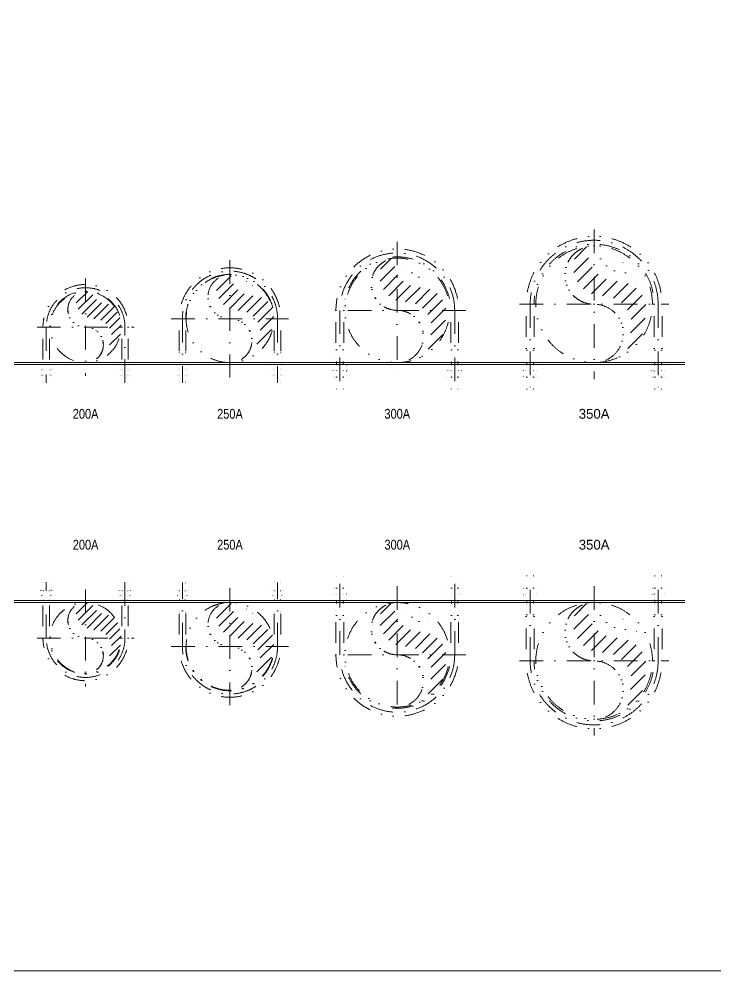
# Model space of a CAD drawing. Extents: x 0 to 90799, y 0 to 77868.
# Drawn here: x 20195 to 22320, y 7321 to 10222 of the extents above; entities that cross this region are included whole.
import ezdxf
from ezdxf.enums import TextEntityAlignment as Align

# ---------------------------------------------------------------- set-up
doc = ezdxf.new("R2010")
doc.units = 0
doc.header["$LTSCALE"] = 30
doc.header["$MEASUREMENT"] = 0
doc.linetypes.add('DGN Style 4', pattern=[4.8, 2.4, -1.2, 0, -1.2])
doc.linetypes.add('DGN Style 6', pattern=[5.7, 0, -1.2, 2.1, -1.2, 0, -1.2])
for name, color, linetype, lineweight in [('L(c)', 1, 'DGN Style 4', 5), ('L(line)', 7, 'Continuous', 5), ('L(txt)', 2, 'Continuous', 13), ('m_a2', 6, 'DGN Style 6', 5)]:
    doc.layers.add(name, color=color, linetype=linetype, lineweight=lineweight)
doc.styles.add('Style-ENGINEERING', font='ENGINEERING.shx')

# ---------------------------------------------------------------- blocks, each defined once
blk = doc.blocks.new('*U850')
for p, q in [((-80.9, 33.9), (-21, 93.8)), ((-74.8, 14.5), (1, 90.3)), ((-74.8, 65.4), (-52.7, 87.6)), ((-63.7, 0.1), (19.5, 83.4)), ((-48.3, -9.9), (35.6, 74)), ((-27.1, -14.2), (49.4, 62.3)), ((-6, -18.5), (61, 48.5)), ((9.5, -28.5), (70.4, 32.5)), ((20.6, -42.8), (77.3, 13.9)), ((26.6, -62.3), (80.9, -8)), ((20.5, -93.8), (78.9, -35.4))]:
    blk.add_line(p, q)
blk = doc.blocks.new('*U849')
blk.add_circle((0, 0), 108.2)
for centre, start, end in [((0, 54.1), 89.9989, 270.0011), ((0, -54.1), 270.0011, 89.9989)]:
    blk.add_arc(centre, 54.1, start, end)
blk.add_blockref('*U850', (27.1, 14.2))
blk = doc.blocks.new('*U852')
for p, q in [((-130, 20), (-130, -94.2)), ((-110, 20), (-110, -94.2)), ((110, 20), (110, -94.2)), ((130, 20), (130, -94.2)), ((-130, -57.4), (-128.5, -60)), ((-110, -57.4), (-111.5, -60)), ((110, -57.4), (111.5, -60)), ((130, -57.4), (128.5, -60)), ((-130, -60), (-110, -60)), ((-128.5, -60), (-128.5, -88.6)), ((-128.5, -69.2), (-128.5, -94.2)), ((-111.5, -60), (-111.5, -94.2)), ((130, -60), (110, -60)), ((111.5, -60), (111.5, -94.2)), ((128.5, -60), (128.5, -88.6)), ((128.5, -69.2), (128.5, -94.2)), ((-134.5, -94.2), (-137.3, -95.8)), ((-137.3, -95.8), (-137.3, -108.5)), ((-134.5, -110.2), (-137.3, -108.5)), ((-134.5, -110.2), (-137.3, -111.8)), ((-137.3, -124.5), (-137.3, -111.8)), ((-134.5, -94.2), (-105.5, -94.2)), ((-134.5, -110.2), (-105.5, -110.2)), ((-128.7, -97), (-128.7, -107.4)), ((-128.7, -123.4), (-128.7, -113)), ((-111.3, -97), (-111.3, -107.4)), ((-111.3, -123.4), (-111.3, -113)), ((-105.5, -94.2), (-102.7, -95.8)), ((-105.5, -110.2), (-102.7, -108.5)), ((-105.5, -110.2), (-102.7, -111.8)), ((-102.7, -95.8), (-102.7, -108.5)), ((-102.7, -124.5), (-102.7, -111.8)), ((105.5, -94.2), (102.7, -95.8)), ((102.7, -95.8), (102.7, -108.5)), ((105.5, -110.2), (102.7, -108.5)), ((105.5, -110.2), (102.7, -111.8)), ((102.7, -124.5), (102.7, -111.8)), ((134.5, -94.2), (105.5, -94.2)), ((134.5, -110.2), (105.5, -110.2)), ((111.3, -97), (111.3, -107.4)), ((111.3, -123.4), (111.3, -113)), ((128.7, -97), (128.7, -107.4)), ((128.7, -123.4), (128.7, -113)), ((134.5, -94.2), (137.3, -95.8)), ((134.5, -110.2), (137.3, -108.5)), ((134.5, -110.2), (137.3, -111.8)), ((137.3, -95.8), (137.3, -108.5)), ((137.3, -124.5), (137.3, -111.8)), ((-134.5, -126.2), (-137.3, -124.5)), ((-134.5, -126.2), (-105.5, -126.2)), ((-130, -126.2), (-130, -148.4)), ((-128.5, -126.2), (-128.5, -150)), ((-111.5, -126.2), (-111.5, -150)), ((-110, -126.2), (-110, -148.4)), ((-105.5, -126.2), (-102.7, -124.5)), ((105.5, -126.2), (102.7, -124.5)), ((134.5, -126.2), (105.5, -126.2)), ((110, -126.2), (110, -148.4)), ((111.5, -126.2), (111.5, -150)), ((128.5, -126.2), (128.5, -150)), ((130, -126.2), (130, -148.4)), ((134.5, -126.2), (137.3, -124.5)), ((-130, -148.4), (-128.5, -150)), ((-130, -148.4), (-110, -148.4)), ((-128.5, -150), (-111.5, -150)), ((-110, -148.4), (-111.5, -150)), ((110, -148.4), (111.5, -150)), ((130, -148.4), (110, -148.4)), ((128.5, -150), (111.5, -150)), ((130, -148.4), (128.5, -150))]:
    blk.add_line(p, q)
for centre, radius, start, end in [((0, 20), 130, 0, 180), ((0, 20), 110, 0, 180), ((-133, -98.9), 4.75, 24.224, 90), ((-133, -105.4), 4.75, 270, 335.776), ((-133, -114.9), 4.75, 24.224, 90), ((-120, -108.9), 14.8, 54.1663, 125.8337), ((-120, -95.4), 14.8, 234.1663, 305.8337), ((-120, -124.9), 14.8, 54.1663, 125.8337), ((-107, -98.9), 4.75, 90, 155.776), ((-107, -105.4), 4.75, 204.224, 270), ((-107, -114.9), 4.75, 90, 155.776), ((107, -98.9), 4.75, 24.224, 90), ((107, -105.4), 4.75, 270, 335.776), ((107, -114.9), 4.75, 24.224, 90), ((120, -108.9), 14.8, 54.1663, 125.8337), ((120, -95.4), 14.8, 234.1663, 305.8337), ((120, -124.9), 14.8, 54.1663, 125.8337), ((133, -98.9), 4.75, 90, 155.776), ((133, -105.4), 4.75, 204.224, 270), ((133, -114.9), 4.75, 90, 155.776), ((-133, -121.4), 4.75, 270, 335.776), ((-120, -111.4), 14.8, 234.1663, 305.8337), ((-107, -121.4), 4.75, 204.224, 270), ((107, -121.4), 4.75, 270, 335.776), ((120, -111.4), 14.8, 234.1663, 305.8337), ((133, -121.4), 4.75, 204.224, 270)]:
    blk.add_arc(centre, radius, start, end)
blk = doc.blocks.new('*U851')
at = {"layer": 'L(c)'}
for p, q in [((-120, 20), (-120, -150)), ((120, -150), (120, 19))]:
    blk.add_line(p, q, dxfattribs=at)
blk.add_arc((0, 20), 120, 359.5288, 180, dxfattribs=at)
at = {"layer": 'm_a2'}
blk.add_blockref('*U852', (0, 0), dxfattribs=at)
blk = doc.blocks.new('*U848')
at = {"layer": 'L(c)'}
for p, q in [((0, 159.1), (0, -137.2)), ((-148.1, 10.9), (148.2, 10.9))]:
    blk.add_line(p, q, dxfattribs=at)
at = {"layer": 'm_a2'}
for name, p in [('*U851', (0, -9.1)), ('*U849', (0, 10.9))]:
    blk.add_blockref(name, p, dxfattribs=at)
blk = doc.blocks.new('*U855')
for p, q in [((-100.1, 45.3), (-27.2, 118.1)), ((-92.9, 20.6), (0.4, 113.9)), ((-90, 87.2), (-69.3, 107.9)), ((-79.1, 2.5), (23.7, 105.4)), ((-59.9, -10), (43.8, 93.6)), ((-33.5, -15.5), (61, 79.1)), ((-7.1, -20.9), (75.6, 61.8)), ((12.1, -33.5), (87.4, 41.7)), ((25.9, -51.6), (95.8, 18.4)), ((33.1, -76.2), (100.1, -9.2)), ((23, -118.1), (97.1, -43.9))]:
    blk.add_line(p, q)
blk = doc.blocks.new('*U854')
blk.add_line((-0.2, 133.7), (0, 133.7))
blk.add_circle((0, 0), 133.7)
for centre, start, end in [((0, 66.8), 89.9989, 270.0011), ((0, -66.9), 270.0011, 89.9989)]:
    blk.add_arc(centre, 66.8, start, end)
blk.add_blockref('*U855', (33.5, 15.5))
blk = doc.blocks.new('*U857')
for p, q in [((-0.2, 153.7), (0, 153.7)), ((-155, 20), (-155, -119.7)), ((-135, 20), (-135, -119.7)), ((135, 20), (135, -119.7)), ((155, 20), (155, -119.7)), ((-155, -82.4), (-153.5, -85)), ((-155, -85), (-135, -85)), ((-153.5, -85), (-153.5, -119.7)), ((-135, -82.4), (-136.5, -85)), ((-136.5, -85), (-136.5, -119.7)), ((135, -82.4), (136.5, -85)), ((155, -85), (135, -85)), ((136.5, -85), (136.5, -119.7)), ((155, -82.4), (153.5, -85)), ((153.5, -85), (153.5, -119.7)), ((-159.5, -119.7), (-162.3, -121.3)), ((-162.3, -121.3), (-162.3, -134.1)), ((-159.5, -135.7), (-162.3, -134.1)), ((-159.5, -135.7), (-162.3, -137.3)), ((-162.3, -150.1), (-162.3, -137.3)), ((-159.5, -119.7), (-130.5, -119.7)), ((-159.5, -135.7), (-130.5, -135.7)), ((-153.7, -122.5), (-153.7, -132.9)), ((-153.7, -148.9), (-153.7, -138.5)), ((-136.3, -122.5), (-136.3, -132.9)), ((-136.3, -148.9), (-136.3, -138.5)), ((-130.5, -119.7), (-127.7, -121.3)), ((-130.5, -135.7), (-127.7, -134.1)), ((-130.5, -135.7), (-127.7, -137.3)), ((-127.7, -121.3), (-127.7, -134.1)), ((-127.7, -150.1), (-127.7, -137.3)), ((130.5, -119.7), (127.7, -121.3)), ((127.7, -121.3), (127.7, -134.1)), ((130.5, -135.7), (127.7, -134.1)), ((130.5, -135.7), (127.7, -137.3)), ((127.7, -150.1), (127.7, -137.3)), ((159.5, -119.7), (130.5, -119.7)), ((159.5, -135.7), (130.5, -135.7)), ((136.3, -122.5), (136.3, -132.9)), ((136.3, -148.9), (136.3, -138.5)), ((153.7, -122.5), (153.7, -132.9)), ((153.7, -148.9), (153.7, -138.5)), ((159.5, -119.7), (162.3, -121.3)), ((159.5, -135.7), (162.3, -134.1)), ((159.5, -135.7), (162.3, -137.3)), ((162.3, -121.3), (162.3, -134.1)), ((162.3, -150.1), (162.3, -137.3)), ((-159.5, -151.7), (-162.3, -150.1)), ((-159.5, -151.7), (-130.5, -151.7)), ((-155, -151.7), (-155, -173.4)), ((-155, -173.4), (-135, -173.4)), ((-155, -173.4), (-153.4, -175)), ((-153.5, -151.7), (-153.5, -174.9)), ((-135, -173.4), (-136.6, -175)), ((-136.5, -151.7), (-136.5, -174.9)), ((-135, -151.7), (-135, -173.4)), ((-130.5, -151.7), (-127.7, -150.1)), ((130.5, -151.7), (127.7, -150.1)), ((159.5, -151.7), (130.5, -151.7)), ((135, -151.7), (135, -173.4)), ((155, -173.4), (135, -173.4)), ((135, -173.4), (136.6, -175)), ((136.5, -151.7), (136.5, -174.9)), ((155, -173.4), (153.4, -175)), ((153.5, -151.7), (153.5, -174.9)), ((155, -151.7), (155, -173.4)), ((159.5, -151.7), (162.3, -150.1)), ((-153.4, -175), (-136.6, -175)), ((153.4, -175), (136.6, -175))]:
    blk.add_line(p, q)
for centre, radius, start, end in [((0, 20), 155, 0, 180), ((0, 20), 135, 0, 180), ((-158, -124.5), 4.75, 24.224, 90), ((-158, -131), 4.75, 270, 335.776), ((-158, -140.5), 4.75, 24.224, 90), ((-145, -134.5), 14.8, 54.1663, 125.8337), ((-145, -120.9), 14.8, 234.1663, 305.8337), ((-145, -150.5), 14.8, 54.1663, 125.8337), ((-132, -124.5), 4.75, 90, 155.776), ((-132, -131), 4.75, 204.224, 270), ((-132, -140.5), 4.75, 90, 155.776), ((132, -124.5), 4.75, 24.224, 90), ((132, -131), 4.75, 270, 335.776), ((132, -140.5), 4.75, 24.224, 90), ((145, -134.5), 14.8, 54.1663, 125.8337), ((145, -120.9), 14.8, 234.1663, 305.8337), ((145, -150.5), 14.8, 54.1663, 125.8337), ((158, -124.5), 4.75, 90, 155.776), ((158, -131), 4.75, 204.224, 270), ((158, -140.5), 4.75, 90, 155.776), ((-158, -147), 4.75, 270, 335.776), ((-145, -136.9), 14.8, 234.1663, 305.8337), ((-132, -147), 4.75, 204.224, 270), ((132, -147), 4.75, 270, 335.776), ((145, -136.9), 14.8, 234.1663, 305.8337), ((158, -147), 4.75, 204.224, 270)]:
    blk.add_arc(centre, radius, start, end)
blk = doc.blocks.new('*U856')
at = {"layer": 'L(c)'}
for p, q in [((-145, 20), (-145, -175)), ((145, 20), (145, -175))]:
    blk.add_line(p, q, dxfattribs=at)
blk.add_arc((0, 20), 145, 0, 180, dxfattribs=at)
at = {"layer": 'm_a2'}
blk.add_blockref('*U857', (0, 0), dxfattribs=at)
blk = doc.blocks.new('*U853')
at = {"layer": 'L(c)'}
for p, q in [((0, 186.9), (0, -170.5)), ((-178.7, 8.2), (178.7, 8.2))]:
    blk.add_line(p, q, dxfattribs=at)
at = {"layer": 'm_a2'}
for name, p in [('*U856', (0, -11.8)), ('*U854', (0, 8.2))]:
    blk.add_blockref(name, p, dxfattribs=at)
blk = doc.blocks.new('*U860')
for p, q in [((-118.2, 56.2), (-23.3, 151.1)), ((-117.2, 92.5), (-60.3, 149.4)), ((-108.1, 30.9), (6.1, 145.1)), ((-91.9, 11.8), (31.4, 135)), ((-69.8, -1.5), (53.3, 121.7)), ((-40.2, -7.2), (72.4, 105.4)), ((-10.6, -13), (88.7, 86.3)), ((11.5, -26.3), (102.1, 64.3)), ((27.8, -45.3), (112.2, 39.1)), ((37.8, -70.7), (118.2, 9.7)), ((36.9, -107), (118, -25.8)), ((28.1, -151.1), (103.7, -75.5))]:
    blk.add_line(p, q)
blk = doc.blocks.new('*U859')
blk.add_line((0, 159.2), (2, 159.2))
blk.add_circle((0, 0), 159.2)
for centre, start, end in [((0, 79.6), 89.9989, 270.0011), ((0, -79.6), 270.0011, 89.9989)]:
    blk.add_arc(centre, 79.6, start, end)
blk.add_blockref('*U860', (40.2, 7.2))
blk = doc.blocks.new('*U862')
for p, q in [((0, 185.7), (2, 185.7)), ((-187, 26.5), (-187, -138.8)), ((-163, 26.5), (-163, -138.8)), ((163, 26.5), (163, -138.8)), ((187, 26.5), (187, -138.8)), ((-185, -93.5), (-187, -90.5)), ((-163, -93.5), (-187, -93.5)), ((-185, -93.5), (-185, -138.8)), ((-165, -93.5), (-163, -90.5)), ((-165, -93.5), (-165, -138.8)), ((165, -93.5), (163, -90.5)), ((163, -93.5), (187, -93.5)), ((165, -93.5), (165, -138.8)), ((185, -93.5), (187, -90.5)), ((185, -93.5), (185, -138.8)), ((-195.8, -156.3), (-195.8, -140.3)), ((-190.6, -138.8), (-159.4, -138.8)), ((-185.4, -156.3), (-185.4, -140.3)), ((-164.6, -156.3), (-164.6, -140.3)), ((-154.2, -156.3), (-154.2, -140.3)), ((154.2, -156.3), (154.2, -140.3)), ((190.6, -138.8), (159.4, -138.8)), ((164.6, -156.3), (164.6, -140.3)), ((185.4, -156.3), (185.4, -140.3)), ((195.8, -156.3), (195.8, -140.3)), ((-195.8, -175.3), (-195.8, -159.3)), ((-190.6, -157.8), (-159.4, -157.8)), ((-190.6, -157.8), (-159.4, -157.8)), ((-185.4, -175.3), (-185.4, -159.3)), ((-164.6, -175.3), (-164.6, -159.3)), ((-154.2, -175.3), (-154.2, -159.3)), ((154.2, -175.3), (154.2, -159.3)), ((190.6, -157.8), (159.4, -157.8)), ((190.6, -157.8), (159.4, -157.8)), ((164.6, -175.3), (164.6, -159.3)), ((185.4, -175.3), (185.4, -159.3)), ((195.8, -175.3), (195.8, -159.3)), ((-190.6, -176.8), (-159.4, -176.8)), ((-187, -176.8), (-187, -211)), ((-185, -176.8), (-185, -213.5)), ((-165, -176.8), (-165, -213.5)), ((-163, -176.8), (-163, -211)), ((190.6, -176.8), (159.4, -176.8)), ((163, -176.8), (163, -211)), ((165, -176.8), (165, -213.5)), ((185, -176.8), (185, -213.5)), ((187, -176.8), (187, -211)), ((-163, -211), (-187, -211)), ((-185, -213.5), (-187, -211)), ((-165, -213.5), (-185, -213.5)), ((-165, -213.5), (-163, -211)), ((163, -211), (187, -211)), ((165, -213.5), (163, -211)), ((165, -213.5), (185, -213.5)), ((185, -213.5), (187, -211))]:
    blk.add_line(p, q)
for centre, radius, start, end in [((0, 26.5), 187, 359.997, 180), ((0, 26.5), 163, 359.997, 180), ((-190.6, -148.5), 9.75, 57.7958, 122.2042), ((-175, -175.5), 36.7, 73.5736, 106.4264), ((-159.4, -148.5), 9.75, 57.7958, 122.2042), ((159.4, -148.5), 9.75, 57.7958, 122.2042), ((175, -175.5), 36.7, 73.5736, 106.4264), ((190.6, -148.5), 9.75, 57.7958, 122.2042), ((-190.6, -148), 9.75, 237.7958, 302.2042), ((-190.6, -167.5), 9.75, 57.7958, 122.2042), ((-175, -121), 36.7, 253.5736, 286.4264), ((-175, -194.5), 36.7, 73.5736, 106.4264), ((-159.4, -148), 9.75, 237.7958, 302.2042), ((-159.4, -167.5), 9.75, 57.7958, 122.2042), ((159.4, -148), 9.75, 237.7958, 302.2042), ((159.4, -167.5), 9.75, 57.7958, 122.2042), ((175, -121), 36.7, 253.5736, 286.4264), ((175, -194.5), 36.7, 73.5736, 106.4264), ((190.6, -148), 9.75, 237.7958, 302.2042), ((190.6, -167.5), 9.75, 57.7958, 122.2042), ((-190.6, -167), 9.75, 237.7958, 302.2042), ((-175, -140), 36.7, 253.5736, 286.4264), ((-159.4, -167), 9.75, 237.7958, 302.2042), ((159.4, -167), 9.75, 237.7958, 302.2042), ((175, -140), 36.7, 253.5736, 286.4264), ((190.6, -167), 9.75, 237.7958, 302.2042)]:
    blk.add_arc(centre, radius, start, end)
blk = doc.blocks.new('*U861')
at = {"layer": 'L(c)'}
for p, q in [((-175, 26.5), (-175, -213.5)), ((175, 26.5), (175, -213.5))]:
    blk.add_line(p, q, dxfattribs=at)
blk.add_arc((0, 26.5), 175, 359.997, 180, dxfattribs=at)
at = {"layer": 'm_a2'}
blk.add_blockref('*U862', (0, 0), dxfattribs=at)
blk = doc.blocks.new('*U858')
at = {"layer": 'L(c)'}
for p, q in [((0, 224.6), (0, -193.9)), ((209.3, 15.4), (-209.2, 15.4))]:
    blk.add_line(p, q, dxfattribs=at)
at = {"layer": 'm_a2'}
for name, p in [('*U861', (0, -11.1)), ('*U859', (0, 15.4))]:
    blk.add_blockref(name, p, dxfattribs=at)
blk = doc.blocks.new('*U865')
for p, q in [((-132, 62.8), (-26.4, 168.4)), ((-130.6, 103.8), (-68.1, 166.3)), ((-120.9, 34.3), (6.6, 161.8)), ((-102.7, 12.9), (34.9, 150.5)), ((-78, -2), (59.5, 135.5)), ((-44.9, -8.4), (80.9, 117.3)), ((-11.7, -14.9), (99.1, 95.9)), ((13, -29.8), (114.1, 71.3)), ((31.2, -51.2), (125.4, 43)), ((42.3, -79.7), (132, 10)), ((40.9, -120.6), (131.6, -29.9)), ((32.8, -168.4), (115.1, -86.1))]:
    blk.add_line(p, q)
blk = doc.blocks.new('*U864')
blk.add_circle((0, 0), 177.8)
for centre, start, end in [((0, 88.9), 89.9989, 270.0011), ((0, -88.9), 270.0011, 89.9989)]:
    blk.add_arc(centre, 88.9, start, end)
blk.add_blockref('*U865', (44.9, 8.4))
blk = doc.blocks.new('*U867')
for p, q in [((-207, 26.5), (-207, -157.3)), ((-183, 26.5), (-183, -157.3)), ((183, 26.5), (183, -157.3)), ((207, 26.5), (207, -157.3)), ((-205, -113.5), (-207, -110.5)), ((-183, -113.5), (-207, -113.5)), ((-205, -113.5), (-205, -157.3)), ((-185, -113.5), (-183, -110.5)), ((-185, -113.5), (-185, -157.3)), ((185, -113.5), (183, -110.5)), ((183, -113.5), (207, -113.5)), ((185, -113.5), (185, -157.3)), ((205, -113.5), (207, -110.5)), ((205, -113.5), (205, -157.3)), ((-215.8, -174.8), (-215.8, -158.8)), ((-210.6, -157.3), (-179.4, -157.3)), ((-205.4, -174.8), (-205.4, -158.8)), ((-184.6, -174.8), (-184.6, -158.8)), ((-174.2, -174.8), (-174.2, -158.8)), ((174.2, -174.8), (174.2, -158.8)), ((179.4, -157.3), (210.6, -157.3)), ((184.6, -174.8), (184.6, -158.8)), ((205.4, -174.8), (205.4, -158.8)), ((215.8, -174.8), (215.8, -158.8)), ((-215.8, -193.8), (-215.8, -177.8)), ((-210.6, -176.3), (-179.4, -176.3)), ((-210.6, -176.3), (-179.4, -176.3)), ((-210.6, -195.3), (-179.4, -195.3)), ((-207, -195.3), (-207, -231)), ((-205.4, -193.8), (-205.4, -177.8)), ((-205, -195.3), (-205, -233.5)), ((-185, -195.3), (-185, -233.5)), ((-184.6, -193.8), (-184.6, -177.8)), ((-183, -195.3), (-183, -231)), ((-174.2, -193.8), (-174.2, -177.8)), ((174.2, -193.8), (174.2, -177.8)), ((179.4, -176.3), (210.6, -176.3)), ((179.4, -176.3), (210.6, -176.3)), ((179.4, -195.3), (210.6, -195.3)), ((183, -195.3), (183, -231)), ((184.6, -193.8), (184.6, -177.8)), ((185, -195.3), (185, -233.5)), ((205, -195.3), (205, -233.5)), ((205.4, -193.8), (205.4, -177.8)), ((207, -195.3), (207, -231)), ((215.8, -193.8), (215.8, -177.8)), ((-183, -231), (-207, -231)), ((-205, -233.5), (-207, -231)), ((-185, -233.5), (-183, -231)), ((183, -231), (207, -231)), ((185, -233.5), (183, -231)), ((205, -233.5), (207, -231)), ((-185, -233.5), (-205, -233.5)), ((185, -233.5), (205, -233.5))]:
    blk.add_line(p, q)
for centre, radius, start, end in [((0, 26.5), 207, 0, 180), ((0, 26.5), 183, 0, 180), ((-210.6, -167.1), 9.75, 57.7958, 122.2042), ((-195, -194.1), 36.7, 73.5736, 106.4264), ((-179.4, -167.1), 9.75, 57.7958, 122.2042), ((179.4, -167.1), 9.75, 57.7958, 122.2042), ((195, -194.1), 36.7, 73.5736, 106.4264), ((210.6, -167.1), 9.75, 57.7958, 122.2042), ((-210.6, -166.6), 9.75, 237.7958, 302.2042), ((-210.6, -186.1), 9.75, 57.7958, 122.2042), ((-210.6, -185.6), 9.75, 237.7958, 302.2042), ((-195, -139.6), 36.7, 253.5736, 286.4264), ((-195, -213.1), 36.7, 73.5736, 106.4264), ((-195, -158.6), 36.7, 253.5736, 286.4264), ((-179.4, -166.6), 9.75, 237.7958, 302.2042), ((-179.4, -186.1), 9.75, 57.7958, 122.2042), ((-179.4, -185.6), 9.75, 237.7958, 302.2042), ((179.4, -166.6), 9.75, 237.7958, 302.2042), ((179.4, -186.1), 9.75, 57.7958, 122.2042), ((179.4, -185.6), 9.75, 237.7958, 302.2042), ((195, -139.6), 36.7, 253.5736, 286.4264), ((195, -213.1), 36.7, 73.5736, 106.4264), ((195, -158.6), 36.7, 253.5736, 286.4264), ((210.6, -166.6), 9.75, 237.7958, 302.2042), ((210.6, -186.1), 9.75, 57.7958, 122.2042), ((210.6, -185.6), 9.75, 237.7958, 302.2042)]:
    blk.add_arc(centre, radius, start, end)
blk = doc.blocks.new('*U866')
at = {"layer": 'L(c)'}
for p, q in [((-195, 26.5), (-195, -233.5)), ((195, 26.5), (195, -233.5))]:
    blk.add_line(p, q, dxfattribs=at)
blk.add_arc((0, 26.5), 195, 0, 180, dxfattribs=at)
at = {"layer": 'm_a2'}
blk.add_blockref('*U867', (0, 0), dxfattribs=at)
blk = doc.blocks.new('*U863')
at = {"layer": 'L(c)'}
for p, q in [((0, 243.9), (0, -211.7)), ((-227.8, 16.1), (227.8, 16.1))]:
    blk.add_line(p, q, dxfattribs=at)
at = {"layer": 'm_a2'}
for name, p in [('*U866', (0, -10.4)), ('*U864', (0, 16.1))]:
    blk.add_blockref(name, p, dxfattribs=at)
blk = doc.blocks.new('*U1557')
for p, q in [((-80.9, 33.9), (-21, 93.8)), ((-74.8, 14.5), (1, 90.3)), ((-74.8, 65.4), (-52.7, 87.6)), ((-63.7, 0.1), (19.5, 83.4)), ((-48.3, -9.9), (35.6, 74)), ((-27.1, -14.2), (49.4, 62.3)), ((-6, -18.5), (61, 48.5)), ((9.5, -28.5), (70.4, 32.5)), ((20.6, -42.8), (77.3, 13.9)), ((26.6, -62.3), (80.9, -8)), ((20.5, -93.8), (78.9, -35.4))]:
    blk.add_line(p, q)
blk = doc.blocks.new('*U1556')
blk.add_circle((0, 0), 108.2)
for centre, start, end in [((0, 54.1), 89.9989, 270.0011), ((0, -54.1), 270.0011, 89.9989)]:
    blk.add_arc(centre, 54.1, start, end)
blk.add_blockref('*U1557', (27.1, 14.2))
blk = doc.blocks.new('*U1559')
for p, q in [((-130, 20), (-130, -94.2)), ((-110, 20), (-110, -94.2)), ((110, 20), (110, -94.2)), ((130, 20), (130, -94.2)), ((-130, -57.4), (-128.5, -60)), ((-110, -57.4), (-111.5, -60)), ((110, -57.4), (111.5, -60)), ((130, -57.4), (128.5, -60)), ((-130, -60), (-110, -60)), ((-128.5, -60), (-128.5, -88.6)), ((-128.5, -69.2), (-128.5, -94.2)), ((-111.5, -60), (-111.5, -94.2)), ((130, -60), (110, -60)), ((111.5, -60), (111.5, -94.2)), ((128.5, -60), (128.5, -88.6)), ((128.5, -69.2), (128.5, -94.2)), ((-134.5, -94.2), (-137.3, -95.8)), ((-137.3, -95.8), (-137.3, -108.5)), ((-134.5, -110.2), (-137.3, -108.5)), ((-134.5, -110.2), (-137.3, -111.8)), ((-137.3, -124.5), (-137.3, -111.8)), ((-134.5, -94.2), (-105.5, -94.2)), ((-134.5, -110.2), (-105.5, -110.2)), ((-128.7, -97), (-128.7, -107.4)), ((-128.7, -123.4), (-128.7, -113)), ((-111.3, -97), (-111.3, -107.4)), ((-111.3, -123.4), (-111.3, -113)), ((-105.5, -94.2), (-102.7, -95.8)), ((-105.5, -110.2), (-102.7, -108.5)), ((-105.5, -110.2), (-102.7, -111.8)), ((-102.7, -95.8), (-102.7, -108.5)), ((-102.7, -124.5), (-102.7, -111.8)), ((105.5, -94.2), (102.7, -95.8)), ((102.7, -95.8), (102.7, -108.5)), ((105.5, -110.2), (102.7, -108.5)), ((105.5, -110.2), (102.7, -111.8)), ((102.7, -124.5), (102.7, -111.8)), ((134.5, -94.2), (105.5, -94.2)), ((134.5, -110.2), (105.5, -110.2)), ((111.3, -97), (111.3, -107.4)), ((111.3, -123.4), (111.3, -113)), ((128.7, -97), (128.7, -107.4)), ((128.7, -123.4), (128.7, -113)), ((134.5, -94.2), (137.3, -95.8)), ((134.5, -110.2), (137.3, -108.5)), ((134.5, -110.2), (137.3, -111.8)), ((137.3, -95.8), (137.3, -108.5)), ((137.3, -124.5), (137.3, -111.8)), ((-134.5, -126.2), (-137.3, -124.5)), ((-134.5, -126.2), (-105.5, -126.2)), ((-130, -126.2), (-130, -148.4)), ((-128.5, -126.2), (-128.5, -150)), ((-111.5, -126.2), (-111.5, -150)), ((-110, -126.2), (-110, -148.4)), ((-105.5, -126.2), (-102.7, -124.5)), ((105.5, -126.2), (102.7, -124.5)), ((134.5, -126.2), (105.5, -126.2)), ((110, -126.2), (110, -148.4)), ((111.5, -126.2), (111.5, -150)), ((128.5, -126.2), (128.5, -150)), ((130, -126.2), (130, -148.4)), ((134.5, -126.2), (137.3, -124.5)), ((-130, -148.4), (-128.5, -150)), ((-130, -148.4), (-110, -148.4)), ((-128.5, -150), (-111.5, -150)), ((-110, -148.4), (-111.5, -150)), ((110, -148.4), (111.5, -150)), ((130, -148.4), (110, -148.4)), ((128.5, -150), (111.5, -150)), ((130, -148.4), (128.5, -150))]:
    blk.add_line(p, q)
for centre, radius, start, end in [((0, 20), 130, 0, 180), ((0, 20), 110, 0, 180), ((-133, -98.9), 4.75, 24.224, 90), ((-133, -105.4), 4.75, 270, 335.776), ((-133, -114.9), 4.75, 24.224, 90), ((-120, -108.9), 14.8, 54.1663, 125.8337), ((-120, -95.4), 14.8, 234.1663, 305.8337), ((-120, -124.9), 14.8, 54.1663, 125.8337), ((-107, -98.9), 4.75, 90, 155.776), ((-107, -105.4), 4.75, 204.224, 270), ((-107, -114.9), 4.75, 90, 155.776), ((107, -98.9), 4.75, 24.224, 90), ((107, -105.4), 4.75, 270, 335.776), ((107, -114.9), 4.75, 24.224, 90), ((120, -108.9), 14.8, 54.1663, 125.8337), ((120, -95.4), 14.8, 234.1663, 305.8337), ((120, -124.9), 14.8, 54.1663, 125.8337), ((133, -98.9), 4.75, 90, 155.776), ((133, -105.4), 4.75, 204.224, 270), ((133, -114.9), 4.75, 90, 155.776), ((-133, -121.4), 4.75, 270, 335.776), ((-120, -111.4), 14.8, 234.1663, 305.8337), ((-107, -121.4), 4.75, 204.224, 270), ((107, -121.4), 4.75, 270, 335.776), ((120, -111.4), 14.8, 234.1663, 305.8337), ((133, -121.4), 4.75, 204.224, 270)]:
    blk.add_arc(centre, radius, start, end)
blk = doc.blocks.new('*U1558')
at = {"layer": 'L(c)'}
for p, q in [((-120, 20), (-120, -150)), ((120, -150), (120, 19))]:
    blk.add_line(p, q, dxfattribs=at)
blk.add_arc((0, 20), 120, 359.5288, 180, dxfattribs=at)
at = {"layer": 'm_a2'}
blk.add_blockref('*U1559', (0, 0), dxfattribs=at)
blk = doc.blocks.new('*U1561')
for p, q in [((-100.1, 45.3), (-27.2, 118.1)), ((-92.9, 20.6), (0.4, 113.9)), ((-90, 87.2), (-69.3, 107.9)), ((-79.1, 2.5), (23.7, 105.4)), ((-59.9, -10), (43.8, 93.6)), ((-33.5, -15.5), (61, 79.1)), ((-7.1, -20.9), (75.6, 61.8)), ((12.1, -33.5), (87.4, 41.7)), ((25.9, -51.6), (95.8, 18.4)), ((33.1, -76.2), (100.1, -9.2)), ((23, -118.1), (97.1, -43.9))]:
    blk.add_line(p, q)
blk = doc.blocks.new('*U1560')
blk.add_line((-0.2, 133.7), (0, 133.7))
blk.add_circle((0, 0), 133.7)
for centre, start, end in [((0, 66.8), 89.9989, 270.0011), ((0, -66.9), 270.0011, 89.9989)]:
    blk.add_arc(centre, 66.8, start, end)
blk.add_blockref('*U1561', (33.5, 15.5))
blk = doc.blocks.new('*U1563')
for p, q in [((-0.2, 153.7), (0, 153.7)), ((-155, 20), (-155, -119.7)), ((-135, 20), (-135, -119.7)), ((135, 20), (135, -119.7)), ((155, 20), (155, -119.7)), ((-155, -82.4), (-153.5, -85)), ((-155, -85), (-135, -85)), ((-153.5, -85), (-153.5, -119.7)), ((-135, -82.4), (-136.5, -85)), ((-136.5, -85), (-136.5, -119.7)), ((135, -82.4), (136.5, -85)), ((155, -85), (135, -85)), ((136.5, -85), (136.5, -119.7)), ((155, -82.4), (153.5, -85)), ((153.5, -85), (153.5, -119.7)), ((-159.5, -119.7), (-162.3, -121.3)), ((-162.3, -121.3), (-162.3, -134.1)), ((-159.5, -135.7), (-162.3, -134.1)), ((-159.5, -135.7), (-162.3, -137.3)), ((-162.3, -150.1), (-162.3, -137.3)), ((-159.5, -119.7), (-130.5, -119.7)), ((-159.5, -135.7), (-130.5, -135.7)), ((-153.7, -122.5), (-153.7, -132.9)), ((-153.7, -148.9), (-153.7, -138.5)), ((-136.3, -122.5), (-136.3, -132.9)), ((-136.3, -148.9), (-136.3, -138.5)), ((-130.5, -119.7), (-127.7, -121.3)), ((-130.5, -135.7), (-127.7, -134.1)), ((-130.5, -135.7), (-127.7, -137.3)), ((-127.7, -121.3), (-127.7, -134.1)), ((-127.7, -150.1), (-127.7, -137.3)), ((130.5, -119.7), (127.7, -121.3)), ((127.7, -121.3), (127.7, -134.1)), ((130.5, -135.7), (127.7, -134.1)), ((130.5, -135.7), (127.7, -137.3)), ((127.7, -150.1), (127.7, -137.3)), ((159.5, -119.7), (130.5, -119.7)), ((159.5, -135.7), (130.5, -135.7)), ((136.3, -122.5), (136.3, -132.9)), ((136.3, -148.9), (136.3, -138.5)), ((153.7, -122.5), (153.7, -132.9)), ((153.7, -148.9), (153.7, -138.5)), ((159.5, -119.7), (162.3, -121.3)), ((159.5, -135.7), (162.3, -134.1)), ((159.5, -135.7), (162.3, -137.3)), ((162.3, -121.3), (162.3, -134.1)), ((162.3, -150.1), (162.3, -137.3)), ((-159.5, -151.7), (-162.3, -150.1)), ((-159.5, -151.7), (-130.5, -151.7)), ((-155, -151.7), (-155, -173.4)), ((-155, -173.4), (-135, -173.4)), ((-155, -173.4), (-153.4, -175)), ((-153.5, -151.7), (-153.5, -174.9)), ((-135, -173.4), (-136.6, -175)), ((-136.5, -151.7), (-136.5, -174.9)), ((-135, -151.7), (-135, -173.4)), ((-130.5, -151.7), (-127.7, -150.1)), ((130.5, -151.7), (127.7, -150.1)), ((159.5, -151.7), (130.5, -151.7)), ((135, -151.7), (135, -173.4)), ((155, -173.4), (135, -173.4)), ((135, -173.4), (136.6, -175)), ((136.5, -151.7), (136.5, -174.9)), ((155, -173.4), (153.4, -175)), ((153.5, -151.7), (153.5, -174.9)), ((155, -151.7), (155, -173.4)), ((159.5, -151.7), (162.3, -150.1)), ((-153.4, -175), (-136.6, -175)), ((153.4, -175), (136.6, -175))]:
    blk.add_line(p, q)
for centre, radius, start, end in [((0, 20), 155, 0, 180), ((0, 20), 135, 0, 180), ((-158, -124.5), 4.75, 24.224, 90), ((-158, -131), 4.75, 270, 335.776), ((-158, -140.5), 4.75, 24.224, 90), ((-145, -134.5), 14.8, 54.1663, 125.8337), ((-145, -120.9), 14.8, 234.1663, 305.8337), ((-145, -150.5), 14.8, 54.1663, 125.8337), ((-132, -124.5), 4.75, 90, 155.776), ((-132, -131), 4.75, 204.224, 270), ((-132, -140.5), 4.75, 90, 155.776), ((132, -124.5), 4.75, 24.224, 90), ((132, -131), 4.75, 270, 335.776), ((132, -140.5), 4.75, 24.224, 90), ((145, -134.5), 14.8, 54.1663, 125.8337), ((145, -120.9), 14.8, 234.1663, 305.8337), ((145, -150.5), 14.8, 54.1663, 125.8337), ((158, -124.5), 4.75, 90, 155.776), ((158, -131), 4.75, 204.224, 270), ((158, -140.5), 4.75, 90, 155.776), ((-158, -147), 4.75, 270, 335.776), ((-145, -136.9), 14.8, 234.1663, 305.8337), ((-132, -147), 4.75, 204.224, 270), ((132, -147), 4.75, 270, 335.776), ((145, -136.9), 14.8, 234.1663, 305.8337), ((158, -147), 4.75, 204.224, 270)]:
    blk.add_arc(centre, radius, start, end)
blk = doc.blocks.new('*U1562')
at = {"layer": 'L(c)'}
for p, q in [((-145, 20), (-145, -175)), ((145, 20), (145, -175))]:
    blk.add_line(p, q, dxfattribs=at)
blk.add_arc((0, 20), 145, 0, 180, dxfattribs=at)
at = {"layer": 'm_a2'}
blk.add_blockref('*U1563', (0, 0), dxfattribs=at)
blk = doc.blocks.new('*U1565')
for p, q in [((-118.2, 56.2), (-23.3, 151.1)), ((-117.2, 92.5), (-60.3, 149.4)), ((-108.1, 30.9), (6.1, 145.1)), ((-91.9, 11.8), (31.4, 135)), ((-69.8, -1.5), (53.3, 121.7)), ((-40.2, -7.2), (72.4, 105.4)), ((-10.6, -13), (88.7, 86.3)), ((11.5, -26.3), (102.1, 64.3)), ((27.8, -45.3), (112.2, 39.1)), ((37.8, -70.7), (118.2, 9.7)), ((36.9, -107), (118, -25.8)), ((28.1, -151.1), (103.7, -75.5))]:
    blk.add_line(p, q)
blk = doc.blocks.new('*U1564')
blk.add_line((0, 159.2), (2, 159.2))
blk.add_circle((0, 0), 159.2)
for centre, start, end in [((0, 79.6), 89.9989, 270.0011), ((0, -79.6), 270.0011, 89.9989)]:
    blk.add_arc(centre, 79.6, start, end)
blk.add_blockref('*U1565', (40.2, 7.2))
blk = doc.blocks.new('*U1567')
for p, q in [((0, 185.7), (2, 185.7)), ((-187, 26.5), (-187, -138.8)), ((-163, 26.5), (-163, -138.8)), ((163, 26.5), (163, -138.8)), ((187, 26.5), (187, -138.8)), ((-185, -93.5), (-187, -90.5)), ((-163, -93.5), (-187, -93.5)), ((-185, -93.5), (-185, -138.8)), ((-165, -93.5), (-163, -90.5)), ((-165, -93.5), (-165, -138.8)), ((165, -93.5), (163, -90.5)), ((163, -93.5), (187, -93.5)), ((165, -93.5), (165, -138.8)), ((185, -93.5), (187, -90.5)), ((185, -93.5), (185, -138.8)), ((-195.8, -156.3), (-195.8, -140.3)), ((-190.6, -138.8), (-159.4, -138.8)), ((-185.4, -156.3), (-185.4, -140.3)), ((-164.6, -156.3), (-164.6, -140.3)), ((-154.2, -156.3), (-154.2, -140.3)), ((154.2, -156.3), (154.2, -140.3)), ((190.6, -138.8), (159.4, -138.8)), ((164.6, -156.3), (164.6, -140.3)), ((185.4, -156.3), (185.4, -140.3)), ((195.8, -156.3), (195.8, -140.3)), ((-195.8, -175.3), (-195.8, -159.3)), ((-190.6, -157.8), (-159.4, -157.8)), ((-190.6, -157.8), (-159.4, -157.8)), ((-185.4, -175.3), (-185.4, -159.3)), ((-164.6, -175.3), (-164.6, -159.3)), ((-154.2, -175.3), (-154.2, -159.3)), ((154.2, -175.3), (154.2, -159.3)), ((190.6, -157.8), (159.4, -157.8)), ((190.6, -157.8), (159.4, -157.8)), ((164.6, -175.3), (164.6, -159.3)), ((185.4, -175.3), (185.4, -159.3)), ((195.8, -175.3), (195.8, -159.3)), ((-190.6, -176.8), (-159.4, -176.8)), ((-187, -176.8), (-187, -211)), ((-185, -176.8), (-185, -213.5)), ((-165, -176.8), (-165, -213.5)), ((-163, -176.8), (-163, -211)), ((190.6, -176.8), (159.4, -176.8)), ((163, -176.8), (163, -211)), ((165, -176.8), (165, -213.5)), ((185, -176.8), (185, -213.5)), ((187, -176.8), (187, -211)), ((-163, -211), (-187, -211)), ((-185, -213.5), (-187, -211)), ((-165, -213.5), (-185, -213.5)), ((-165, -213.5), (-163, -211)), ((163, -211), (187, -211)), ((165, -213.5), (163, -211)), ((165, -213.5), (185, -213.5)), ((185, -213.5), (187, -211))]:
    blk.add_line(p, q)
for centre, radius, start, end in [((0, 26.5), 187, 359.997, 180), ((0, 26.5), 163, 359.997, 180), ((-190.6, -148.5), 9.75, 57.7958, 122.2042), ((-175, -175.5), 36.7, 73.5736, 106.4264), ((-159.4, -148.5), 9.75, 57.7958, 122.2042), ((159.4, -148.5), 9.75, 57.7958, 122.2042), ((175, -175.5), 36.7, 73.5736, 106.4264), ((190.6, -148.5), 9.75, 57.7958, 122.2042), ((-190.6, -148), 9.75, 237.7958, 302.2042), ((-190.6, -167.5), 9.75, 57.7958, 122.2042), ((-175, -121), 36.7, 253.5736, 286.4264), ((-175, -194.5), 36.7, 73.5736, 106.4264), ((-159.4, -148), 9.75, 237.7958, 302.2042), ((-159.4, -167.5), 9.75, 57.7958, 122.2042), ((159.4, -148), 9.75, 237.7958, 302.2042), ((159.4, -167.5), 9.75, 57.7958, 122.2042), ((175, -121), 36.7, 253.5736, 286.4264), ((175, -194.5), 36.7, 73.5736, 106.4264), ((190.6, -148), 9.75, 237.7958, 302.2042), ((190.6, -167.5), 9.75, 57.7958, 122.2042), ((-190.6, -167), 9.75, 237.7958, 302.2042), ((-175, -140), 36.7, 253.5736, 286.4264), ((-159.4, -167), 9.75, 237.7958, 302.2042), ((159.4, -167), 9.75, 237.7958, 302.2042), ((175, -140), 36.7, 253.5736, 286.4264), ((190.6, -167), 9.75, 237.7958, 302.2042)]:
    blk.add_arc(centre, radius, start, end)
blk = doc.blocks.new('*U1566')
at = {"layer": 'L(c)'}
for p, q in [((-175, 26.5), (-175, -213.5)), ((175, 26.5), (175, -213.5))]:
    blk.add_line(p, q, dxfattribs=at)
blk.add_arc((0, 26.5), 175, 359.997, 180, dxfattribs=at)
at = {"layer": 'm_a2'}
blk.add_blockref('*U1567', (0, 0), dxfattribs=at)
blk = doc.blocks.new('*U1569')
for p, q in [((-132, 62.8), (-26.4, 168.4)), ((-130.6, 103.8), (-68.1, 166.3)), ((-120.9, 34.3), (6.6, 161.8)), ((-102.7, 12.9), (34.9, 150.5)), ((-78, -2), (59.5, 135.5)), ((-44.9, -8.4), (80.9, 117.3)), ((-11.7, -14.9), (99.1, 95.9)), ((13, -29.8), (114.1, 71.3)), ((31.2, -51.2), (125.4, 43)), ((42.3, -79.7), (132, 10)), ((40.9, -120.6), (131.6, -29.9)), ((32.8, -168.4), (115.1, -86.1))]:
    blk.add_line(p, q)
blk = doc.blocks.new('*U1568')
blk.add_circle((0, 0), 177.8)
for centre, start, end in [((0, 88.9), 89.9989, 270.0011), ((0, -88.9), 270.0011, 89.9989)]:
    blk.add_arc(centre, 88.9, start, end)
blk.add_blockref('*U1569', (44.9, 8.4))
blk = doc.blocks.new('*U1571')
for p, q in [((-207, 26.5), (-207, -157.3)), ((-183, 26.5), (-183, -157.3)), ((183, 26.5), (183, -157.3)), ((207, 26.5), (207, -157.3)), ((-205, -113.5), (-207, -110.5)), ((-183, -113.5), (-207, -113.5)), ((-205, -113.5), (-205, -157.3)), ((-185, -113.5), (-183, -110.5)), ((-185, -113.5), (-185, -157.3)), ((185, -113.5), (183, -110.5)), ((183, -113.5), (207, -113.5)), ((185, -113.5), (185, -157.3)), ((205, -113.5), (207, -110.5)), ((205, -113.5), (205, -157.3)), ((-215.8, -174.8), (-215.8, -158.8)), ((-210.6, -157.3), (-179.4, -157.3)), ((-205.4, -174.8), (-205.4, -158.8)), ((-184.6, -174.8), (-184.6, -158.8)), ((-174.2, -174.8), (-174.2, -158.8)), ((174.2, -174.8), (174.2, -158.8)), ((179.4, -157.3), (210.6, -157.3)), ((184.6, -174.8), (184.6, -158.8)), ((205.4, -174.8), (205.4, -158.8)), ((215.8, -174.8), (215.8, -158.8)), ((-215.8, -193.8), (-215.8, -177.8)), ((-210.6, -176.3), (-179.4, -176.3)), ((-210.6, -176.3), (-179.4, -176.3)), ((-210.6, -195.3), (-179.4, -195.3)), ((-207, -195.3), (-207, -231)), ((-205.4, -193.8), (-205.4, -177.8)), ((-205, -195.3), (-205, -233.5)), ((-185, -195.3), (-185, -233.5)), ((-184.6, -193.8), (-184.6, -177.8)), ((-183, -195.3), (-183, -231)), ((-174.2, -193.8), (-174.2, -177.8)), ((174.2, -193.8), (174.2, -177.8)), ((179.4, -176.3), (210.6, -176.3)), ((179.4, -176.3), (210.6, -176.3)), ((179.4, -195.3), (210.6, -195.3)), ((183, -195.3), (183, -231)), ((184.6, -193.8), (184.6, -177.8)), ((185, -195.3), (185, -233.5)), ((205, -195.3), (205, -233.5)), ((205.4, -193.8), (205.4, -177.8)), ((207, -195.3), (207, -231)), ((215.8, -193.8), (215.8, -177.8)), ((-183, -231), (-207, -231)), ((-205, -233.5), (-207, -231)), ((-185, -233.5), (-183, -231)), ((183, -231), (207, -231)), ((185, -233.5), (183, -231)), ((205, -233.5), (207, -231)), ((-185, -233.5), (-205, -233.5)), ((185, -233.5), (205, -233.5))]:
    blk.add_line(p, q)
for centre, radius, start, end in [((0, 26.5), 207, 0, 180), ((0, 26.5), 183, 0, 180), ((-210.6, -167.1), 9.75, 57.7958, 122.2042), ((-195, -194.1), 36.7, 73.5736, 106.4264), ((-179.4, -167.1), 9.75, 57.7958, 122.2042), ((179.4, -167.1), 9.75, 57.7958, 122.2042), ((195, -194.1), 36.7, 73.5736, 106.4264), ((210.6, -167.1), 9.75, 57.7958, 122.2042), ((-210.6, -166.6), 9.75, 237.7958, 302.2042), ((-210.6, -186.1), 9.75, 57.7958, 122.2042), ((-210.6, -185.6), 9.75, 237.7958, 302.2042), ((-195, -139.6), 36.7, 253.5736, 286.4264), ((-195, -213.1), 36.7, 73.5736, 106.4264), ((-195, -158.6), 36.7, 253.5736, 286.4264), ((-179.4, -166.6), 9.75, 237.7958, 302.2042), ((-179.4, -186.1), 9.75, 57.7958, 122.2042), ((-179.4, -185.6), 9.75, 237.7958, 302.2042), ((179.4, -166.6), 9.75, 237.7958, 302.2042), ((179.4, -186.1), 9.75, 57.7958, 122.2042), ((179.4, -185.6), 9.75, 237.7958, 302.2042), ((195, -139.6), 36.7, 253.5736, 286.4264), ((195, -213.1), 36.7, 73.5736, 106.4264), ((195, -158.6), 36.7, 253.5736, 286.4264), ((210.6, -166.6), 9.75, 237.7958, 302.2042), ((210.6, -186.1), 9.75, 57.7958, 122.2042), ((210.6, -185.6), 9.75, 237.7958, 302.2042)]:
    blk.add_arc(centre, radius, start, end)
blk = doc.blocks.new('*U1570')
at = {"layer": 'L(c)'}
for p, q in [((-195, 26.5), (-195, -233.5)), ((195, 26.5), (195, -233.5))]:
    blk.add_line(p, q, dxfattribs=at)
blk.add_arc((0, 26.5), 195, 0, 180, dxfattribs=at)
at = {"layer": 'm_a2'}
blk.add_blockref('*U1571', (0, 0), dxfattribs=at)

msp = doc.modelspace()

# ---------------------------------------------------------------- linework, layer by layer
at = {"layer": 'L(c)'}
for p, q in [((20398.4, 8483.5), (20398.4, 8187.2)), ((20838.4, 8488.5), (20838.4, 8131.1)), ((21348.4, 8493.5), (21348.4, 8075)), ((21948.4, 8493.5), (21948.4, 8037.9)), ((20250.3, 8335.3), (20546.6, 8335.3)), ((20659.7, 8309.8), (21017.1, 8309.8)), ((21557.7, 8284.2), (21139.2, 8284.2)), ((21720.6, 8265.7), (22176.2, 8265.7))]:
    msp.add_line(p, q, dxfattribs=at)
at = {"layer": 'L(line)', "flags": 128}
msp.add_lwpolyline([(26695.3, 12628.1), (17871.4, 12628.1), (17871.4, 7320.8), (26695.3, 7320.8)], close=True, dxfattribs=at)
at = {"layer": 'L(txt)'}
for p, q in [((18326.7, 9174.7), (22225.2, 9174.7)), ((18326.7, 9168.7), (22225.2, 9168.7)), ((18326.7, 8449.5), (22225.2, 8449.5)), ((18326.7, 8443.5), (22225.2, 8443.5))]:
    msp.add_line(p, q, dxfattribs=at)

# ---------------------------------------------------------------- block references
at = {"layer": 'L(c)'}
for name, p in [('*U863', (21948.4, 9336.4)), ('*U858', (21348.4, 9318.5)), ('*U853', (20838.4, 9300.2)), ('*U848', (20398.4, 9271.9))]:
    msp.add_blockref(name, p, dxfattribs=at)
at = {"layer": 'm_a2', "extrusion": (0, 0, -1), "rotation": 180}
for name, p in [('*U1558', (-20398.4, 8355.3)), ('*U1562', (-20838.4, 8329.8)), ('*U1566', (-21348.4, 8310.7)), ('*U1570', (-21948.4, 8292.2))]:
    msp.add_blockref(name, p, dxfattribs=at)
at = {"layer": 'm_a2'}
for name, p in [('*U1556', (20398.4, 8335.3)), ('*U1560', (20838.4, 8309.8)), ('*U1564', (21348.4, 8284.2)), ('*U1568', (21948.4, 8265.7))]:
    msp.add_blockref(name, p, dxfattribs=at)

# ---------------------------------------------------------------- texts
at = {"layer": 'L(txt)', "style": 'Style-ENGINEERING', "width": 0.833334}
for s, p in [('200A', (20398.4, 9018.6)), ('250A', (20838.4, 9018.6)), ('300A', (21348.4, 9018.6)), ('200A', (20398.4, 8619.8)), ('250A', (20838.4, 8619.8)), ('300A', (21348.4, 8619.8))]:
    msp.add_text(s, height=30, dxfattribs=at).set_placement(p, align=Align.MIDDLE_CENTER)
at = {"layer": 'L(txt)', "style": 'Style-ENGINEERING'}
for p in [(21948.4, 9018.6), (21948.4, 8619.8)]:
    msp.add_text('350A', height=30, dxfattribs=at).set_placement(p, align=Align.MIDDLE_CENTER)

doc.saveas('drawing.dxf')
